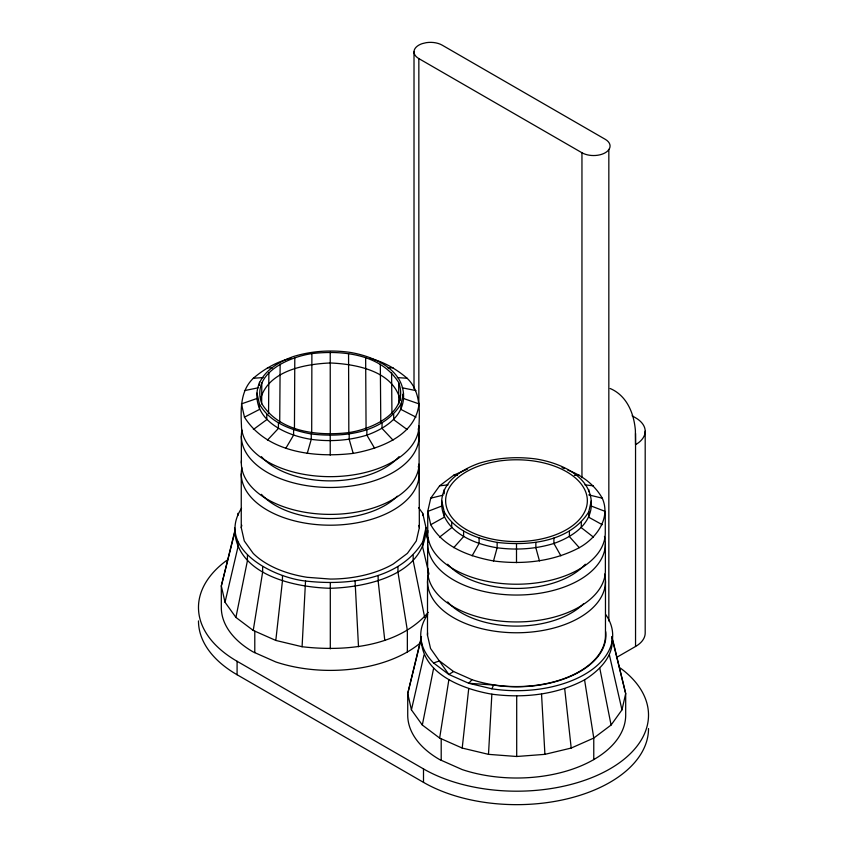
<?xml version="1.0" encoding="UTF-8"?>
<svg xmlns="http://www.w3.org/2000/svg" width="847" height="847" viewBox="0 0 847 847"><rect width="100%" height="100%" fill="white"/><g stroke="black" fill="none" stroke-linecap="round" stroke-linejoin="round"><path stroke-width="1.27" d="M419.201 473.833L419.339 527.66L416.3 540.958L407.407 553.356L393.262 564.007A89.041 51.413 0 0 1 330.298 579.062L307.249 577.315A89.041 51.413 0 0 1 253.179 553.356L244.285 540.958L241.257 527.66L241.257 473.833M605.743 614.594A95.976 55.404 0 0 1 588.538 672.02A95.976 55.404 0 0 1 491.863 688.802L468.719 683.264L448.846 674.456L430.551 648.506L427.491 635.282L427.523 581.402M311.696 433.113L311.887 353.601C342.389 350.002 380.928 354.078 398.662 382.526C409.789 412.605 372.14 429.122 348.562 432.626C318.07 436.226 279.531 432.15 261.797 403.701C250.659 373.622 288.308 357.106 311.887 353.601M294.449 429.313L294.798 357.688M279.722 422.155L280.135 364.189M268.552 413.622L268.87 372.659M261.67 403.818L261.797 382.526M611.926 636.51L625.689 693.566L621.973 709.86L611.089 725.032L593.768 738.065L571.196 748.06L544.917 754.349L516.702 756.498L488.497 754.349L491.863 694.18C462.388 689.066 421.298 673.661 421.277 638.267M428.307 612.349C398.323 647.013 344.973 651.724 302.083 646.727L305.523 581.021C272.692 577.474 215.678 548.38 241.543 508.232M488.497 754.349L462.208 748.06L468.719 688.643M302.083 646.727L275.804 640.438L282.453 580.883L282.453 575.505M462.208 748.06L439.646 738.065L448.846 679.845M275.804 640.438L253.232 630.443L262.634 572.106L262.634 566.717M439.646 738.065L422.325 725.032L433.59 668.368M253.232 630.443L235.911 617.41L247.43 560.661L247.43 555.283M290.881 358.281C276.927 361.658 264.2 368.953 253.348 378.249C240.4 390.562 240.654 408.889 241.448 425.406A88.776 51.254 0 0 0 330.224 476.66A88.776 51.254 0 0 0 419 425.406C419.805 408.889 420.059 390.562 407.111 378.249C396.258 368.953 383.532 361.658 369.578 358.281M256.959 393.114C258.367 373.686 277.011 362.41 293.591 356.481C311.59 350.965 330.574 349.779 349.197 352.257C373.103 355.973 405.29 369.652 403.5 398.492C402.092 417.931 383.447 429.196 366.867 435.136C348.869 440.652 329.885 441.838 311.262 439.36C287.355 435.644 255.159 421.954 256.959 393.114L259.447 404.061L259.447 409.45L244.476 417.148C266.699 452.785 314.999 457.899 353.21 453.389C380.377 448.529 415.591 435.506 419 403.881L403.5 398.492L402.674 394.85M260.453 399.17C268.213 370.615 304.772 364.094 330.224 362.971C355.941 364.072 393.453 370.891 400.271 400.345M235.148 530.656L221.311 585.944L221.311 607.468A108.988 62.922 0 0 0 253.232 651.968L275.804 661.962A108.988 62.922 0 0 0 421.16 642.217M241.257 527.66L241.808 525.235M415.983 417.148L401.002 409.45L401.002 404.061L403.5 393.114M467.512 469.09L453.727 475.199L439.614 485.818L430.742 498.174L427.724 511.44L427.724 532.964M428.995 574.15L422.727 547.331L422.727 541.953L425.988 527.66L422.727 513.356L418.63 507.649M425.988 527.66C425.935 574.425 367.354 587.299 330.298 588.284C293.231 587.299 234.651 574.425 234.608 527.66M441.689 500.683C443.129 480.842 462.155 469.333 479.095 463.277C497.464 457.645 516.85 456.438 535.855 458.958C560.227 462.769 593.059 476.67 591.312 506.061C589.861 525.902 570.836 537.411 553.906 543.467C535.526 549.1 516.151 550.306 497.136 547.776C472.764 543.975 439.942 530.074 441.689 500.683L444.23 511.863L444.23 517.242L430.742 524.706C443.309 547.278 469.503 556.5 493.515 560.947C522.599 564.78 553.123 561.646 579.274 547.681C596.415 538.216 611.185 518.142 602.249 498.174C594.71 484.855 582.048 475.294 567.776 470.106M602.249 524.706L588.76 517.242L588.76 511.863L591.312 500.683M491.863 694.18C523.298 698.33 556.31 694.932 584.568 679.845C599.094 670.792 614.731 655.663 611.862 637.071M422.325 725.032L411.43 709.86L423.998 655.006M235.911 617.41L225.027 602.238L237.869 547.331L237.869 541.953M420.737 640.66L407.725 693.566L407.725 715.101A108.988 62.922 0 0 0 439.646 759.59L462.208 769.584A108.988 62.922 0 0 0 625.689 715.101L625.689 693.566L612.677 640.66M421.488 636.51L407.725 693.566L411.43 709.86M234.979 530.201L221.311 585.944L225.027 602.238M493.515 560.947L497.136 547.776L497.136 542.398C476.893 538.65 454.818 530.878 444.23 511.863M307.249 453.389L311.262 439.36L311.262 433.982C291.442 430.308 269.822 422.695 259.447 404.061M491.863 688.802L493.61 685.032A89.21 51.508 0 0 0 605.69 631.618M472.107 555.833L479.095 543.467L479.095 538.089M285.841 448.264L293.591 435.136L293.591 429.757M311.262 433.982C342.802 437.708 382.664 433.484 401.002 404.061M305.523 581.021C346.476 585.701 399.053 580.523 422.727 541.953M497.136 542.398C529.333 546.199 570.031 541.9 588.76 511.863M453.727 547.681L463.595 536.606L463.595 531.217M605.467 581.402L605.467 635.208A88.977 51.371 0 0 1 472.012 679.696L468.719 683.264L493.61 685.032M267.451 440.122L278.419 428.413L278.419 423.034M439.614 537.072L451.705 527.66L451.705 522.271M253.348 429.503L266.773 419.646L266.773 414.268M472.012 679.696L453.579 671.533L448.846 674.456L433.59 662.979A95.976 55.404 0 0 1 427.671 614.594M616.468 657.494L635.546 646.483A32.948 19.026 0 0 0 645.192 633.037L645.192 431.239M441.689 506.061L427.724 511.44L430.742 524.706M433.59 662.979L439.445 660.893L453.579 671.533M256.959 398.492L241.448 403.881L244.476 417.148M430.742 498.174L443.013 495.177M244.476 390.615L258.208 387.799M439.614 485.818L448.084 484.865M388.127 368.053L392.997 367.64M253.348 378.249L263.11 377.593M574.33 475.358L579.274 475.199M453.727 475.199L457.422 475.315M397.349 377.593L407.111 378.249M267.451 367.64L272.321 368.053M584.917 484.865L593.376 485.818M402.251 387.799L415.983 390.615M588.76 494.881L602.249 498.174M562.037 467.565L564.335 468.582M418.842 58.591L581.953 152.756A16.474 9.508 0 0 0 607.871 150.787L609.512 148.49A16.474 9.508 0 0 0 605.245 139.31L442.145 45.135A16.474 9.508 0 0 0 426.221 42.678L422.251 43.621A16.474 9.508 0 0 0 418.842 58.591L418.842 403.363M632.127 415.813L635.546 417.783A32.948 19.026 0 0 1 635.546 444.686L635.388 430.34A104.732 60.465 -60 0 0 610.147 388.508M226.784 560.354A131.814 76.103 0 0 0 237.086 661.285L423.5 768.907A131.814 76.103 0 0 0 604.26 771.977A131.814 76.103 0 0 0 620.216 667.976M198.484 620.925A131.814 76.103 0 0 0 237.086 674.741L423.5 782.363A131.814 76.103 0 0 0 567.151 798.859A131.814 76.103 0 0 0 648.516 728.547M407.111 429.503L393.686 419.646L393.686 414.268M593.376 537.072L581.286 527.66L581.286 522.271M392.997 440.122L382.039 428.413L382.039 423.034M579.274 547.681L569.396 536.606L569.396 531.217M374.618 448.264L366.867 435.136L366.867 429.757M560.883 555.833L553.906 543.467L553.906 538.089M353.21 453.389L349.197 439.36L349.197 433.982M539.475 560.947L535.855 547.776L535.855 542.398M425.618 530.201L428.508 541.657M425.988 533.038L428.201 541.858M609.406 655.006L621.973 709.86M590.74 503.573L591.312 506.061L605.277 511.44L605.277 532.964A88.776 51.254 0 0 1 514.394 584.208A88.776 51.254 0 0 1 427.82 530.54M418.831 525.426L419.339 527.66M424.675 617.41L413.167 560.661L413.167 555.283M599.824 668.368L611.089 725.032M584.568 679.845L593.768 738.065L593.768 759.59M384.792 640.438L378.143 580.883L378.143 575.505M564.695 688.643L571.196 748.06M358.503 646.727L355.062 581.021M541.54 694.18L544.917 754.349M398.799 403.818L398.662 382.526M391.939 413.622L391.589 372.659M380.779 422.155L380.324 364.189M366.073 429.313L365.65 357.688M348.826 433.113L348.562 353.601M330.266 434.352L330.224 352.214M635.546 433.452L635.546 646.483M608.834 149.443L608.834 621.031M605.372 543.732L605.372 570.634A88.871 51.307 0 0 1 514.394 621.931A88.871 51.307 0 0 1 427.724 568.21M588.76 489.502L588.76 491.652M581.953 152.756L581.953 477.719M516.702 696.065L516.702 756.498M516.501 543.869L516.501 562.694M444.23 489.502L444.23 493.801M441.202 738.753L441.202 760.278M427.619 543.732L427.619 570.634M423.5 768.907L423.5 782.363M422.727 513.356L422.727 515.505M419.106 436.163L419.106 463.076A88.871 51.307 0 0 1 328.128 514.373A88.871 51.307 0 0 1 241.448 460.641M418.842 425.819L418.842 436.385M418.842 464.124L418.842 473.378M414.014 51.858L414.014 388.709M407.354 651.968L407.354 630.443L397.963 572.106L397.963 566.717M330.298 582.905L330.298 648.866M330.224 435.422L330.224 455.135M259.447 382.166L259.447 385.396M254.788 631.131L254.788 652.656M241.353 436.163L241.353 463.076M237.869 513.356L237.869 515.505M237.086 661.285L237.086 674.741M418.291 466.517A88.977 51.371 0 0 1 331.293 525.193A88.977 51.371 0 0 1 241.882 467.735M397.296 496.183A77.437 44.711 0 0 1 328.392 518.533A77.437 44.711 0 0 1 261.405 494.33M418.196 428.857A88.871 51.307 0 0 1 331.293 487.47A88.871 51.307 0 0 1 241.977 430.075M399.053 456.66A77.437 44.711 0 0 1 330.224 480.874A77.437 44.711 0 0 1 261.405 456.66M427.491 635.282A89.21 51.508 0 0 1 427.587 632.847M604.567 574.086A88.977 51.371 0 0 1 517.559 632.762A88.977 51.371 0 0 1 428.148 575.304M583.562 603.752A77.437 44.711 0 0 1 514.669 626.092A77.437 44.711 0 0 1 447.671 601.899M604.462 536.426A88.871 51.307 0 0 1 517.559 595.039A88.871 51.307 0 0 1 428.254 537.644M585.319 564.229A77.437 44.711 0 0 1 516.501 588.443A77.437 44.711 0 0 1 447.671 564.229M466.401 529.608A70.852 40.9 0 0 0 584.928 511.27A70.852 40.9 0 0 0 498.163 461.17A70.852 40.9 0 0 0 466.401 529.608"/></g></svg>
